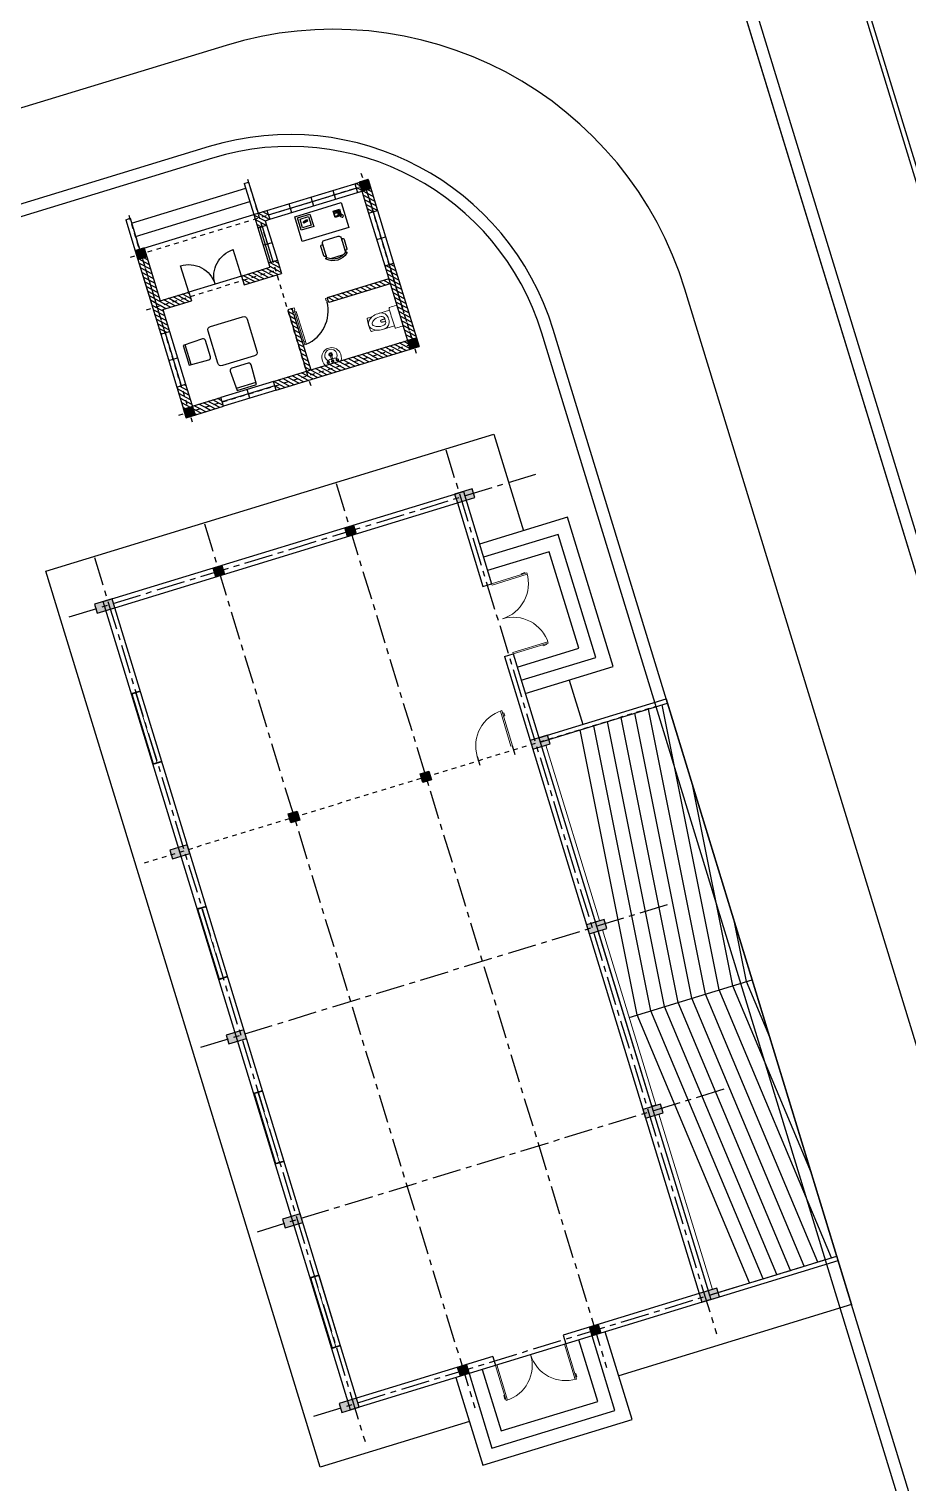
# Model space of a CAD drawing. Header units: inches. Extents: x 543393 to 2689207, y 1841861 to 9121372.
# Drawn here: x 547482.45 to 547501.58, y 1841968.66 to 1842000.31 of the extents above; entities that cross this region are included whole.
import ezdxf

# ---------------------------------------------------------------- set-up
doc = ezdxf.new("R2010")
doc.units = ezdxf.units.IN
doc.header["$MEASUREMENT"] = 0
doc.linetypes.add('CENTER', pattern=[2, 1.25, -0.25, 0.25, -0.25])
doc.linetypes.add('DASHDOT', pattern=[1, 0.5, -0.25, 0, -0.25])
for name, color, linetype in [('0_Central_Road', 9, 'Continuous'), ('Duong', 4, 'Continuous'), ('KICHTHUOC', 161, 'Continuous'), ('KTHUOC', 5, 'Continuous'), ('MATBANG', 7, 'Continuous'), ('NET THAY', 4, 'Continuous'), ('NETTRUC', 8, 'CENTER'), ('NT', 1, 'Continuous'), ('QUYEN', 7, 'Continuous'), ('TAM', 8, 'CENTER'), ('Vat dung', 3, 'Continuous'), ('VATLIEU', 100, 'Continuous'), ('WALL', 9, 'Continuous')]:
    doc.layers.add(name, color=color, linetype=linetype)
for name, color, linetype, lineweight in [('A-Door', 254, 'Continuous', 13), ('A-Wall', 3, 'Continuous', 30), ('CUA', 2, 'Continuous', 9), ('P-SANR-FIXT', 6, 'Continuous', 9)]:
    doc.layers.add(name, color=color, linetype=linetype, lineweight=lineweight)
doc.linetypes.add('FENCELINE2', pattern='A,0.25,-0.1,[132,ltypeshp.shx,S=0.1,R=0,X=-0.1,Y=0],-0.1,1', length=1.45)
pattern_1 = [(45, (151837.5112717746, 41201.36620814907), (-53.03300858899106, 53.03300858899107), [])]

# ---------------------------------------------------------------- blocks, each defined once
blk = doc.blocks.new('A$C69CD1B70')
at = {"layer": 'Vat dung', "ltscale": 40}
for p, q in [((100.9482333604246, -163.9578961320512), (102.213400548324, -233.5043611042493)), ((118.5853152330965, -163.6370479278557), (119.8504824209958, -233.1835129000538)), ((810.8822020683438, -157.1607156209939), (815.4477700199932, -140.1217840686732)), ((842.6772812623531, -174.8113173134916), (810.8822020683438, -157.1607156209939)), ((815.4477700199932, -140.1217840686732), (851.8084171656519, -140.7334541827731)), ((851.8084171656519, -140.7334541827731), (842.6772812623531, -174.8113173134916)), ((173.2302180100232, -785.0922899730795), (173.2302180100232, -996.7722899616056)), ((226.1502180267125, -732.1722899824672), (226.1502180267125, -1057.487778004288)), ((596.5902180392295, -679.2522899657779), (279.0702180173248, -679.2522899657779)), ((649.5102180298418, -1057.487778004288), (649.5102180298418, -732.1722899824672)), ((702.430218020454, -996.7722899616056), (702.430218020454, -785.0922899730795)), ((291.4971173796803, -1102.612289968907), (584.163318676874, -1102.612289968907))]:
    blk.add_line(p, q, dxfattribs=at)
for points in [[(0, 0), (0, -564.4800000041723), (1058.399999999441, -564.4800000041723), (1058.399999999441, 0)], [(81.38214856944978, -128.7459057159722), (81.38214856944978, -269.8659057170153), (222.5021485863253, -269.8659057170153), (222.5021485863253, -128.7459057159722)], [(213.682148611173, -252.2259057201445), (213.682148611173, -181.6659057326615), (143.1221486032009, -181.6659057326615), (143.1221486032009, -252.2259057201445)], [(204.6507904948667, -147.3592029288411), (204.6507904948667, -156.179202914238), (148.2027904624119, -156.179202914238), (148.2027904624119, -147.3592029288411)], [(724.3843223685399, -40.28544400632381), (724.3843223685399, -322.5254439823329), (1006.624322360381, -322.5254439823329), (1006.624322360381, -40.28544400632381)], [(768.4843223690987, -84.38544401153922), (768.4843223690987, -278.4254440031946), (962.524322360754, -278.4254440031946), (962.524322360754, -84.38544401153922)], [(851.8084171712399, -140.733454182744), (842.6772812781855, -174.8113173134625), (902.3135417820886, -190.790805183351), (911.4446776742116, -156.7129420004785)]]:
    blk.add_lwpolyline(points, close=True, dxfattribs=at)
blk.add_lwpolyline([(112.4976547891274, -250.9229382313788, -0.3268770267449895), (70.54804208222777, -310.4772798717022, -0.6351214290292033), (41.45023286901414, -280.129768203944, -0.1724625557521906), (71.81314017158002, -244.7242538742721, 0.3812846157087081), (75.60850361548364, -233.3439370021224, 0.2665040316889927)], format="xyb", dxfattribs=at)
blk.add_circle((828.9869128745049, -152.8807223588519), 9.033131879865426, dxfattribs=at)
for centre, radius, start, end in [((109.766774283722, -163.7974720299535), 17.64, 301.0421916690635, 241.0421916374042), ((111.0319414716214, -233.3439370021515), 17.64, 121.0421916690635, 61.0421916374042), ((199.6902180444449, -785.0922899730795), 26.46, 0, 180), ((279.0702180173248, -732.1722899824672), 52.91999999999999, 90, 180), ((596.5902180392295, -732.1722899824672), 52.91999999999999, 0, 90), ((675.9702180381864, -785.0922899730795), 26.46, 0, 180), ((199.6902180444449, -996.7722899616056), 26.46, 180, 0), ((214.3902180287987, -1070.635857716232), 17.63999999999836, 48.18968508282786, 228.1896850828279), ((437.8302180152386, -820.8223432675295), 352.8, 228.1896850828279, 311.8103149171721), ((437.8302180152386, -820.8223432675295), 317.52, 228.1896850828279, 311.8103149171721), ((675.9702180381864, -996.7722899616056), 26.46, 180, 0), ((661.2702180277556, -1070.635857716232), 17.63999999999836, 311.8103149171721, 131.8103149171721)]:
    blk.add_arc(centre, radius, start, end, dxfattribs=at)
blk = doc.blocks.new('ban vuong 4c 890x890')
for p, q in [((222.5000000000364, 2062.499999999905), (-222.4999999999345, 2062.499999999905)), ((-1006.249999999905, 1278.749999999942), (-1006.249999999905, 833.7499999999709))]:
    blk.add_line(p, q)
for points in [[(-235.7778086162361, 1664.165741511548), (-220.8333333331902, 2112.499999999905), (220.833333333394, 2112.499999999905), (235.7778086163235, 1664.165741511533, -0.4240070751814022), (185.8055632673713, 1612.499999999905), (-185.8055632672695, 1612.499999999905, -0.4240070751814801)], [(-607.9157415115478, 820.4721913836765), (-1056.249999999905, 835.4166666667152), (-1056.249999999905, 1277.083333333299), (-607.9157415115333, 1292.027808616236, -0.4240070751814022), (-556.2499999999054, 1242.055563267277), (-556.2499999999054, 870.444436732636, -0.4240070751814801)], [(-444.9999999999345, 689.1249999999854, 0.4142135623730884), (-367.1249999999345, 611.2499999999854), (367.1250000000364, 611.2499999999782, 0.4142135623731088), (445.0000000000291, 689.1249999999709), (445.0000000000291, 1423.374999999942, 0.4142135623730951), (367.1250000000364, 1501.249999999935), (-367.1249999999345, 1501.249999999935, 0.4142135623730951), (-444.9999999999272, 1423.374999999942)]]:
    blk.add_lwpolyline(points, format="xyb", close=True)
blk = doc.blocks.new('A$C7DB75F4D')
at = {"layer": 'A-Door'}
for points in [[(624.9999986886978, 939.9999987788397), (624.9999986886978, 859.9999987788397), (664.9999986886978, 859.9999987788397), (664.9999986886978, 939.9999987788397)], [(624.9999986886978, 179.9999987788397), (624.9999986886978, 859.9999987788397), (664.9999986886978, 859.9999987788397), (664.9999986886978, 179.9999987788397)], [(-165.0000013113022, 99.99999877883965), (-165.0000013113022, 59.99999877883965), (-150.0000013113022, 59.99999877883965), (-150.0000013113022, 49.99999877883965), (-150.0000013113022, -1.221160346176475e-06), (-200.0000013113022, -1.221160346176475e-06), (-200.0000013113022, 99.99999877883965)], [(624.9999986886978, 99.99999877883965), (624.9999986886978, 179.9999987788397), (664.9999986886978, 179.9999987788397), (664.9999986886978, 99.99999877883965)], [(664.9999986886978, 99.99999877883965), (699.9999986886978, 99.99999877883965), (699.9999986886978, -1.221160346176475e-06), (649.9999986886978, -1.221160346176475e-06), (649.9999986886978, 49.99999877883965), (649.9999986886978, 59.99999877883965), (664.9999986886978, 59.99999877883965)]]:
    blk.add_lwpolyline(points, close=True, dxfattribs=at)
at = {"layer": 'NT', "color": 1}
blk.add_arc((732.7361624520785, 47.18860666957081), 899.288197890312, 96.88065241804014, 176.633324203001, dxfattribs=at)
blk = doc.blocks.new('Eco_LLoyd_One_Piece_Toilet_-_TOTO_-_MS934304EF - Eco_LLoyd_One_Piece_Toilet_-_TOTO_-_MS934304EF-2710711-MẶT BẰNG TẦNG 1')
at = {"layer": 'P-SANR-FIXT'}
for p, q in [((-179.3874999999808, 175.1064552316258), (-179.3874999999813, -95.86113765869027)), ((179.3874999999955, -95.86113765846362), (179.387499999995, 175.1064552316258)), ((-149.2249999999813, -234.8748970133815), (-149.2249999999814, -333.7129647115809)), ((149.2250000000189, -333.7129647115815), (149.2250000000189, -234.8748970134382))]:
    blk.add_line(p, q, dxfattribs=at)
for centre, radius, start, end in [((1458.615490073958, 269.7015311756918), 1695.152990073942, 177.6052296635824, 182.7370180671176), ((-222.3681265364276, 340.0019187721616), 12.70000000000003, 92.31121273289696, 177.6052296635833), ((6.463363177999782e-12, -5169.592128255412), 5526.779628255382, 87.6887872671032, 92.31121273289679), ((222.3681265364402, 340.0019187721616), 12.69999999999996, 2.394770336417176, 87.68878726710138), ((-1458.615490074233, 269.701531175692), 1695.152990074228, 357.2629819328816, 2.394770336417149), ((-221.9182108092563, 189.3613543989739), 12.69999999999998, 182.737018067068, 267.6942132739009), ((1.041582819993891e-10, 5700.760926854907), 5528.565565761757, 267.6942132739004, 268.1405753610891), ((0, 5699.866737630354), 5527.672597005379, 268.1402748745149, 271.8597251254849), ((-27.74551190490042, -53.49582293277081), 149.9997, 93.53491747902791, 170.7757083090938), ((-27.74551190490042, -53.49582293277081), 73.79970000000002, 93.53491747902792, 170.7757083090938), ((0, -502.6387584999949), 599.9988000000002, 86.46508252096679, 93.53491747902791), ((0, -502.6387584999949), 523.7988000000001, 86.46508252096679, 93.53491747902791), ((35.52104491830182, -7.818077953659574), 64.42982664280113, 153.7417511433894, 184.240652841258), ((-35.52104491828929, -7.818077953659574), 64.42982664280115, 355.7593471582589, 26.25824885661025), ((27.74551190494212, -53.49582293277111), 73.79970000000006, 9.22429169090569, 86.46508252096679), ((27.74551190494212, -53.49582293277111), 149.9997, 9.224291690905678, 86.46508252096679), ((-2.8377886707176e-09, 5700.7609269263), 5528.565565833203, 271.8594246389147, 272.3057867260975), ((221.9182108092678, 189.3613543989722), 12.69999999999991, 272.3057867260997, 357.2629819328817), ((156.3114940676226, -95.86113765869075), 335.698994067518, 179.9999999999999, 202.8711250898501), ((182.4996350000207, -87.63958849999565), 362.9992740000002, 170.7757083090938, 175.2102583448799), ((107.2308409707042, -116.5644750701174), 282.4304415398146, 202.8711250898493, 204.7652286093776), ((107.2308409708956, -116.5644750700125), 282.4304415400381, 204.7652286093832, 227.4001310506742), ((182.4996350000207, -87.63958849999565), 286.7992740000003, 170.7757083090938, 201.2542744199613), ((79.98194897424885, -127.5153411821673), 176.7994940000003, 201.2542744199613, 229.035517777036), ((0, -219.639324499995), 54.79973799999997, 229.0355177770362, 310.9644822229487), ((-79.98194897420787, -127.5153411821666), 176.799494, 310.9644822229488, 338.7457255800375), ((-107.2308409708675, -116.5644750698996), 282.4304415401136, 312.5998689492898, 335.2347713905876), ((-182.4996349999792, -87.63958849999392), 286.7992740000001, 338.7457255800375, 9.224291690905686), ((-107.2308409708735, -116.5644750698926), 282.4304415401206, 335.2347713905874, 337.1288749100436), ((-156.3114940675463, -95.86113765846368), 335.6989940675293, 337.1288749100434, 2.425452601418497e-14), ((-182.4996349999792, -87.63958849999392), 362.999274, 4.486164873093861, 9.224291690905678), ((-136.5249999999813, -333.7129647115809), 12.70000000000011, 179.9999999999999, 260.9751546290267), ((1.989768350085796e-11, 525.8593749999891), 883.0468749999753, 260.9751546290273, 279.0248453709718), ((0, -233.1776739033685), 124.0098260966297, 227.4001310506741, 312.5998689492897), ((136.5250000000186, -333.7129647115815), 12.70000000000011, 279.0248453709722, 0)]:
    blk.add_arc(centre, radius, start, end, dxfattribs=at)
for centre, major_axis, ratio, start_param, end_param in [((-132.4465486928832, -96.85599384350007), (-1.743037026341183, 227.2649438208433), 0.4894289072877734, 4.831195164193575, 4.857107213709536), ((131.4433730054789, -96.84792879036596), (1.915646411544511, 227.2636340195338), 0.4850523905026013, 1.426448162852805, 1.452360203292933)]:
    blk.add_ellipse(centre, major_axis=major_axis, ratio=ratio, start_param=start_param, end_param=end_param, dxfattribs=at)
for points in [[(-28.7323897262569, -12.58239297217037), (-28.53983325759674, -15.17928558451386), (-28.06592385411714, -20.46434938793301), (-27.16706946716786, -28.64193289042032), (-25.91805177359134, -37.00056531611363), (-24.60874140614979, -45.55284540263815), (-23.55482110536462, -54.31543752649451), (-22.91835838049721, -60.2506173397076), (-22.63061952437963, -63.23711994599989)], [(22.6306195244172, -63.23711994599989), (22.91835838053478, -60.25061733970757), (23.55482110540216, -54.31543752649455), (24.60874140618733, -45.55284540263808), (25.91805177362887, -37.00056531611385), (27.16706946720541, -28.64193289042042), (28.06592385415464, -20.46434938793311), (28.53983325763432, -15.17928558451402), (28.73238972629448, -12.58239297217057)]]:
    blk.add_open_spline(points, degree=3, dxfattribs=at)
blk.add_open_spline([(-22.20719033188934, -69.0719074421894), (-22.08731900731441, -70.0563176160886), (-21.76845469503072, -71.44112305764105), (-21.15352368974161, -72.89533519637027), (-20.73129738063093, -73.68039668454851), (-20.26665504265392, -74.43390432784379), (-19.56907748550646, -75.32368896021066), (-18.56755273585592, -76.30354936733183), (-17.64772864102227, -77.03718557667375), (-16.88452249285708, -77.56923102420306), (-16.30990662930242, -77.94013265332504), (-15.72124839936534, -78.27915328091183), (-14.8987573911481, -78.68902394355064), (-13.82215887199257, -79.1305565146696), (-12.70734233198014, -79.49603216455192), (-11.80940042174188, -79.7527574778073), (-11.13989478402764, -79.93285323350398), (-10.46764145915579, -80.09245520930799), (-9.555914546040576, -80.26845317353046), (-8.399921642226849, -80.4351277062227), (-7.235700459887164, -80.55383987061927), (-6.308702348608567, -80.63411805269926), (-5.618256242985395, -80.69285339138592), (-4.933366897858696, -80.74462396984454), (-4.023849031936569, -80.79452707977642), (-2.437886816037258, -80.84559069839581), (-0.1666197972808715, -80.84769895832716), (2.203290458194826, -80.84699165175215), (3.862523429209937, -80.79741861824176), (4.801023456049158, -80.74984367969725), (5.497450933460813, -80.70053304322352), (6.186595634667295, -80.64575689246502), (7.099956378032398, -80.57279416073087), (8.231789528928447, -80.46537109886737), (9.355234768882905, -80.30936001862736), (10.25266002090115, -80.13941027034373), (10.92343159889845, -79.98246596306909), (11.60213495334138, -79.80304915871348), (12.52171795212082, -79.54553830778934), (13.6769266614276, -79.1763238645814), (14.79742005195656, -78.72931985643328), (15.6491639963362, -78.31504744709459), (16.25404272800945, -77.97317969834644), (16.8400285426161, -77.59939024459845), (17.61626600900844, -77.0626549967234), (18.54745283539616, -76.32252474552016), (19.55784735311569, -75.33510668694204), (20.26127399225157, -74.44065297322079), (20.73027347379813, -73.68469776350788), (21.15565356088918, -72.89750429677848), (21.77358855651054, -71.44073751593805), (22.09054308430876, -70.05564896036704), (22.20719033192691, -69.0719074421894)], degree=3, knots=[-1, -1, -1, -1, -0.95, -0.925, -0.9125000000000001, -0.9, -0.875, -0.8500000000000001, -0.8250000000000001, -0.8125, -0.8, -0.7875000000000001, -0.775, -0.75, -0.725, -0.7124999999999999, -0.7, -0.6875, -0.6749999999999999, -0.6499999999999999, -0.625, -0.6125, -0.6, -0.5874999999999999, -0.575, -0.55, -0.5, -0.45, -0.425, -0.4125, -0.4, -0.3875, -0.375, -0.35, -0.325, -0.3125, -0.3, -0.2875, -0.275, -0.25, -0.225, -0.2125, -0.2, -0.1875, -0.175, -0.15, -0.125, -0.1, -0.08750000000000001, -0.07500000000000001, -0.05, 0, 0, 0, 0], dxfattribs=at)
blk = doc.blocks.new('Sink - Cloakroom - 440 x 350mm-2891493-MẶT BẰNG TẦNG 1')
at = {"layer": 'P-SANR-FIXT'}
for p, q in [((-14.99999999999993, -214.891253512502), (-14.9999999999997, -70.68844190392424)), ((15.00000000000006, -214.8912535125021), (15.00000000000029, -70.68844190392369))]:
    blk.add_line(p, q, dxfattribs=at)
for centre, radius, start, end in [((53.32374746206213, -130.7623036851297), 264.447412716175, 151.7279681429634, 193.6350547637501), ((53.32374746206219, -130.7623036851298), 264.4474127161751, 151.7449929866126, 193.6350547637497), ((-5.880838229562901, -145.1237486965565), 203.5258724390839, 193.6350547637497, 271.6557802251712), ((-5.880838229562923, -145.1237486965565), 203.525872439084, 193.63505476375, 271.6557802251716), ((0.0001779670874055137, -183.5682110803866), 135.0000000000001, 135.4629123377349, 45.05560577048102), ((-101.2655391509923, -50.68844190392313), 24.99999999999993, 2.417221557912273e-13, 180), ((-101.2655391509923, -50.68844190392313), 24.99999999999993, 180.0000000000008, 2.035554996136651e-13), ((-101.2653611839029, -50.68844190392381), 17.00297737807114, 359.9999999999996, 179.9999999999998), ((-101.2653611839029, -50.68844190392381), 17.00297737807113, 179.9999999999998, 359.9999999999992), ((-1.55591595549427, 160.3233690883214), 266.5831449939395, 249.1986397915394, 291.3198783166753), ((0.00017796708736533, -203.5682110803866), 38.57607661376862, 359.9999999999996, 179.9999999999998), ((0.00017796708736533, -203.5682110803866), 38.57607661376864, 179.9999999999998, 359.9999999999992), ((6.233274994081008e-14, -50.68844190392404), 24.99999999999991, 2.480832651541543e-13, 180), ((6.233274994081008e-14, -50.68844190392404), 24.99999999999991, 180.0000000000008, 2.035554996136651e-13), ((0.00017796708736533, -203.5682110803866), 23.491568270703, 359.9999999999996, 180), ((0.00017796708736533, -203.5682110803866), 23.49156827070301, 180, 359.9999999999996), ((-0.7639132932782607, -49.24392613416374), 16.80563894265999, 90, 269.9999999999997), ((-0.7639132932782607, -49.24392613416374), 16.80563894266026, 269.9999999999997, 90.00000000000006), ((5.880838229562901, -145.1237486965564), 203.5258724390841, 268.3442197748289, 346.3649452362492), ((5.880838229563047, -145.1237486965565), 203.5258724390839, 268.3442197748292, 346.3649452362496), ((104.3149205927056, -50.68844190392387), 24.99999999999996, 359.9999999999996, 179.9999999999998), ((104.3149205927056, -50.68844190392387), 24.99999999999997, 179.9999999999998, 359.9999999999989), ((104.3149205927056, -49.67060833014914), 17.0017495933007, 359.9999999999996, 179.9999999999998), ((104.3149205927056, -49.67060833014914), 17.00174959330069, 179.9999999999998, 359.9999999999992), ((-53.32374746206202, -130.7623036851297), 264.447412716175, 346.3649452362495, 28.27203185703656), ((-53.32374746206236, -130.7623036851298), 264.4474127161753, 346.3649452362491, 28.25500701338679)]:
    blk.add_arc(centre, radius, start, end, dxfattribs=at)
blk.add_ellipse((6.259712179854895e-14, -214.891253512502), major_axis=(-14.99999999999999, 7.086253565074535e-14), ratio=0.4285250731243595, start_param=1.265654248072678e-14, end_param=3.141592653589799, dxfattribs=at)
blk = doc.blocks.new('NBV')
at = {"layer": 'VATLIEU'}
h = blk.add_hatch(dxfattribs=at)
h.set_pattern_fill('ANSI31', color=256, style=0)
h.set_pattern_definition([(315, (153665.8459943463, 94498.06251197946), (-0.08838834764831843, -0.08838834764831845), [])])
h.paths.add_polyline_path([(186729.4910324207, 87894.67935756795), (186629.4910324207, 87894.67935756795), (186629.4910324207, 87994.67935756795), (186729.4910324207, 87994.67935756795)])
h.paths.add_polyline_path([(186829.4910324207, 87894.67935756795), (186729.4910324207, 87894.67935756795), (186729.4910324207, 87994.67935756795), (186829.4910324207, 87994.67935756795)])
h.paths.add_polyline_path([(186829.4910324207, 87994.67935756795), (186729.4910324207, 87994.67935756795), (186729.4910324207, 88094.67935756795), (186829.4910324207, 88094.67935756795)])
h.paths.add_polyline_path([(186729.4910324207, 87994.67935756795), (186629.4910324207, 87994.67935756795), (186629.4910324207, 88094.67935756795), (186729.4910324207, 88094.67935756795)])
h = blk.add_hatch(dxfattribs=at)
h.set_pattern_fill('ANSI31', color=256, scale=600, style=0)
h.set_pattern_definition(pattern_1)
h.paths.add_polyline_path([(187479.4910324207, 87994.67935756795), (187479.4910324207, 88094.67935756795), (186829.4910324207, 88094.67935756795), (186829.4910324207, 87994.67935756795)])
h = blk.add_hatch(dxfattribs=at)
h.set_pattern_fill('ANSI31', color=256, scale=600, style=0)
h.set_pattern_definition(pattern_1)
h.paths.add_polyline_path([(188679.4910324207, 87994.67935756795), (188679.4910324207, 87894.67935756795), (189429.4910324207, 87894.67935756795), (189429.4910324207, 87994.67935756795)])
h.paths.add_polyline_path([(189429.4910324207, 87994.67935756795), (189429.4910324207, 88094.67935756795), (188679.4910324207, 88094.67935756795), (188679.4910324207, 87994.67935756795)])
h.paths.add_polyline_path([(191829.4910324207, 87994.67935756795), (191829.4910324207, 88094.67935756795), (189429.4910324207, 88094.67935756795), (189429.4910324207, 87994.67935756795)])
h.paths.add_polyline_path([(191729.4910324207, 87894.67935756795), (191729.4910324207, 86194.67935756795), (191829.4910324207, 86194.67935756795), (191829.4910324207, 87994.67935756795), (189429.4910324207, 87994.67935756795), (189429.4910324207, 87894.67935756795), (189479.4910324207, 87894.67935756795)])
h.paths.add_polyline_path([(191829.4910324207, 86194.67935756795), (191929.4910324207, 86194.67935756795), (191929.4910324207, 87994.67935756795), (191829.4910324207, 87994.67935756795)])
h = blk.add_hatch(dxfattribs=at)
h.set_pattern_fill('ANSI31', color=256, style=0)
h.set_pattern_definition([(315, (158765.8459943463, 94498.06251197946), (-0.08838834764831843, -0.08838834764831845), [])])
h.paths.add_polyline_path([(191829.4910324207, 87894.67935756795), (191729.4910324207, 87894.67935756795), (191729.4910324207, 87994.67935756795), (191829.4910324207, 87994.67935756795)])
h.paths.add_polyline_path([(191929.4910324207, 87894.67935756795), (191829.4910324207, 87894.67935756795), (191829.4910324207, 87994.67935756795), (191929.4910324207, 87994.67935756795)])
h.paths.add_polyline_path([(191929.4910324207, 87994.67935756795), (191829.4910324207, 87994.67935756795), (191829.4910324207, 88094.67935756795), (191929.4910324207, 88094.67935756795)])
h.paths.add_polyline_path([(191829.4910324207, 87994.67935756795), (191729.4910324207, 87994.67935756795), (191729.4910324207, 88094.67935756795), (191829.4910324207, 88094.67935756795)])
h = blk.add_hatch(dxfattribs=at)
h.set_pattern_fill('ANSI31', color=256, scale=600, style=0)
h.set_pattern_definition(pattern_1)
h.paths.add_polyline_path([(186729.4910324207, 87994.67935756795), (186629.4910324207, 87994.67935756795), (186629.4910324207, 87394.67935756795), (186729.4910324207, 87394.67935756795)])
h.paths.add_polyline_path([(186829.4910324207, 87894.67935756795), (187479.4910324207, 87894.67935756795), (187479.4910324207, 87994.67935756795), (186729.4910324207, 87994.67935756795), (186729.4910324207, 87394.67935756795), (186829.4910324207, 87394.67935756795)])
h.paths.add_polyline_path([(186829.4910324207, 86194.67935756795), (186729.4910324207, 86194.67935756795), (186729.4910324207, 85594.67935756795), (187479.4910324207, 85594.67935756795), (187479.4910324207, 85694.67935756795), (186829.4910324207, 85694.67935756795)])
h.paths.add_polyline_path([(186729.4910324207, 86194.67935756795), (186629.4910324207, 86194.67935756795), (186629.4910324207, 85594.67935756795), (186729.4910324207, 85594.67935756795)])
h.paths.add_polyline_path([(189429.4910324207, 85694.67935756795), (188679.4910324207, 85694.67935756795), (188679.4910324207, 85594.67935756795), (189429.4910324207, 85594.67935756795)])
h.paths.add_polyline_path([(189529.4910324207, 85694.67935756795), (189429.4910324207, 85694.67935756795), (189429.4910324207, 85394.67935756795), (189529.4910324207, 85394.67935756795)])
h.paths.add_polyline_path([(189429.4910324207, 85594.67935756795), (188679.4910324207, 85594.67935756795), (188679.4910324207, 85494.67935756795), (189329.4910324207, 85494.67935756795), (189329.4910324207, 85394.67935756795), (189429.4910324207, 85394.67935756795)])
h = blk.add_hatch(dxfattribs=at)
h.set_pattern_fill('ANSI31', color=256, scale=600, style=0)
h.set_pattern_definition([(45, (0, 0), (-53.03300858899107, 53.03300858899107), [])])
h.paths.add_polyline_path([(191729.4910324207, 86604.67935756795), (190329.4910324207, 86604.67935756795), (190329.4910324207, 86494.67935756795), (191729.4910324207, 86494.67935756795)])
h.paths.add_polyline_path([(189529.4910324207, 87894.67935756795), (189479.4910324207, 87894.67935756795), (189429.4910324207, 87894.67935756795), (189429.4910324207, 86494.67935756795), (189529.4910324207, 86494.67935756795), (189529.4910324207, 86604.67935756795)])
h = blk.add_hatch(dxfattribs=at)
h.set_pattern_fill('ANSI31', color=256, scale=600, style=0)
h.set_pattern_definition(pattern_1)
h.paths.add_polyline_path([(187479.4910324207, 85594.67935756795), (186729.4910324207, 85594.67935756795), (186729.4910324207, 85494.67935756795), (187479.4910324207, 85494.67935756795)])
h.paths.add_polyline_path([(186729.4910324207, 85594.67935756795), (186629.4910324207, 85594.67935756795), (186629.4910324207, 85494.67935756795), (186729.4910324207, 85494.67935756795)])
h = blk.add_hatch(dxfattribs=at)
h.set_pattern_fill('ANSI31', color=256, scale=600, style=0)
h.set_pattern_definition([(45, (151837.5112717746, 60078.56864694783), (-53.03300858899107, 53.03300858899107), [])])
h.paths.add_polyline_path([(186829.4910324207, 85494.67935756795), (186629.4910324207, 85494.67935756795), (186629.4910324207, 84494.67935756795), (186829.4910324207, 84494.67935756795)])
h = blk.add_hatch(dxfattribs=at)
h.set_pattern_fill('ANSI31', color=256, scale=600, style=0)
h.set_pattern_definition(pattern_1)
h.paths.add_polyline_path([(191829.4910324207, 84494.67935756795), (191829.4910324207, 84994.67935756795), (191729.4910324207, 84994.67935756795), (191729.4910324207, 84494.67935756795)])
h.paths.add_polyline_path([(191829.4910324207, 84994.67935756795), (191829.4910324207, 84494.67935756795), (191929.4910324207, 84494.67935756795), (191929.4910324207, 84994.67935756795)])
h.paths.add_polyline_path([(191729.4910324207, 84394.67935756795), (191629.4910324207, 84394.67935756795), (191629.4910324207, 84294.67935756795), (191729.4910324207, 84294.67935756795)])
h.paths.add_polyline_path([(191729.4910324207, 84494.67935756795), (191629.4910324207, 84494.67935756795), (191629.4910324207, 84394.67935756795), (191729.4910324207, 84394.67935756795)])
h = blk.add_hatch(dxfattribs=at)
h.set_pattern_fill('ANSI31', color=256, scale=600, style=0)
h.set_pattern_definition(pattern_1)
h.paths.add_polyline_path([(189429.4910324207, 84394.67935756795), (189429.4910324207, 84294.67935756795), (189629.4910324207, 84294.67935756795), (189629.4910324207, 84394.67935756795)])
h.paths.add_polyline_path([(189629.4910324207, 84394.67935756795), (189629.4910324207, 84494.67935756795), (189529.4910324207, 84494.67935756795), (189529.4910324207, 84594.67935756795), (189429.4910324207, 84594.67935756795), (189429.4910324207, 84394.67935756795)])
h.paths.add_polyline_path([(189429.4910324207, 84394.67935756795), (189429.4910324207, 84594.67935756795), (189329.4910324207, 84594.67935756795), (189329.4910324207, 84394.67935756795)])
h.paths.add_polyline_path([(189429.4910324207, 84294.67935756795), (189429.4910324207, 84394.67935756795), (189329.4910324207, 84394.67935756795), (189329.4910324207, 84294.67935756795)])
h = blk.add_hatch(dxfattribs=at)
h.set_pattern_fill('ANSI31', color=256, scale=600, angle=-90.00000000000001, style=0)
h.set_pattern_definition([(44.99999999999999, (183070.9623296781, 90616.77732147576), (53.03300858899106, -53.03300858899107), [])])
h.paths.add_polyline_path([(186829.4910324207, 84394.67935756795), (186829.4910324207, 84494.67935756795), (186729.4910324207, 84494.67935756795), (186729.4910324207, 84394.67935756795)])
h.paths.add_polyline_path([(186729.4910324207, 84394.67935756795), (186729.4910324207, 84294.67935756795), (186829.4910324207, 84294.67935756795), (186829.4910324207, 84394.67935756795)])
h.paths.add_polyline_path([(186729.4910324207, 84494.67935756795), (186629.4910324207, 84494.67935756795), (186629.4910324207, 84294.67935756795), (186729.4910324207, 84294.67935756795)])
h = blk.add_hatch(dxfattribs=at)
h.set_pattern_fill('ANSI31', color=256, style=0)
h.set_pattern_definition([(45, (153665.8459943463, 77890.90528144906), (-0.08838834764831843, 0.08838834764831845), [])])
h.paths.add_polyline_path([(186729.4910324207, 84494.28843586057), (186629.4910324207, 84494.28843586057), (186629.4910324207, 84394.28843586057), (186729.4910324207, 84394.28843586057)])
h.paths.add_polyline_path([(186829.4910324207, 84494.28843586057), (186729.4910324207, 84494.28843586057), (186729.4910324207, 84394.28843586057), (186829.4910324207, 84394.28843586057)])
h.paths.add_polyline_path([(186829.4910324207, 84394.28843586057), (186729.4910324207, 84394.28843586057), (186729.4910324207, 84294.28843586057), (186829.4910324207, 84294.28843586057)])
h.paths.add_polyline_path([(186729.4910324207, 84394.28843586057), (186629.4910324207, 84394.28843586057), (186629.4910324207, 84294.28843586057), (186729.4910324207, 84294.28843586057)])
h = blk.add_hatch(dxfattribs=at)
h.set_pattern_fill('ANSI31', color=256, style=0)
h.set_pattern_definition([(45, (158765.8459943463, 77891.29620315644), (-0.08838834764831843, 0.08838834764831845), [])])
h.paths.add_polyline_path([(191729.4910324207, 84494.67935756795), (191729.4910324207, 84394.67935756795), (191829.4910324207, 84394.67935756795), (191829.4910324207, 84494.67935756795)])
h.paths.add_polyline_path([(191829.4910324207, 84494.67935756795), (191829.4910324207, 84394.67935756795), (191929.4910324207, 84394.67935756795), (191929.4910324207, 84494.67935756795)])
h.paths.add_polyline_path([(191829.4910324207, 84394.67935756795), (191829.4910324207, 84294.67935756795), (191929.4910324207, 84294.67935756795), (191929.4910324207, 84394.67935756795)])
h.paths.add_polyline_path([(191829.4910324207, 84394.67935756795), (191729.4910324207, 84394.67935756795), (191729.4910324207, 84294.67935756795), (191829.4910324207, 84294.67935756795)])
for points in [[(189529.4910324207, 86494.67935756795), (189429.4910324207, 86494.67935756795), (189429.4910324207, 87894.67935756795)], [(189529.4910324207, 86604.67935756795), (189529.4910324207, 87894.67935756795)], [(189529.4910324207, 86604.67935756795), (189529.4910324207, 86494.67935756795)], [(191729.4910324207, 86604.67935756795), (190329.4910324207, 86604.67935756795)], [(190329.4910324207, 86604.67935756795), (190329.4910324207, 86494.67935756795)], [(191729.4910324207, 86494.67935756795), (190329.4910324207, 86494.67935756795)]]:
    blk.add_lwpolyline(points)
at = {"layer": '0_Central_Road', "linetype": 'FENCELINE2'}
blk.add_lwpolyline([(186629.4910324207, 83584.67935756795), (186729.4910324207, 83584.67935756795)], dxfattribs=at)
at = {"layer": 'KICHTHUOC'}
for p, q in [((188679.4910324207, 88094.67935756795), (187479.4910324207, 88094.67935756795)), ((188079.4910324207, 88094.67935756795), (188079.4910324207, 87894.67935756795)), ((188679.4910324207, 87994.67935756795), (187479.4910324207, 87994.67935756795)), ((188679.4910324207, 87894.67935756795), (187479.4910324207, 87894.67935756795)), ((186629.4910324207, 86194.67935756795), (186629.4910324207, 87394.67935756795)), ((186729.4910324207, 86194.67935756795), (186729.4910324207, 87394.67935756795)), ((186829.4910324207, 86194.67935756795), (186829.4910324207, 87394.67935756795)), ((186629.4910324207, 86794.67935756795), (186829.4910324207, 86794.67935756795)), ((187479.4910324207, 85494.67935756796), (187479.4910324207, 84894.67935756795)), ((188679.4910324207, 85494.67935756795), (187479.4910324207, 85494.67935756796)), ((188679.4910324207, 85494.67935756795), (188679.4910324207, 84894.67935756795)), ((189329.4910324207, 84594.67935756795), (189329.4910324207, 85394.67935756795)), ((189374.4625527788, 84594.67935756795), (189374.4625527788, 85394.67935756795)), ((189429.4910324207, 84594.67935756795), (189429.4910324207, 85394.67935756795)), ((189529.4910324207, 84594.67935756793), (189529.4910324207, 85394.67935756793)), ((189329.4910324207, 84994.67935756795), (189529.4910324207, 84994.67935756795))]:
    blk.add_line(p, q, dxfattribs=at)
for centre, start, end in [((187479.4910324207, 85494.67935756795), 270, 0), ((188679.4910324207, 85494.67935756795), 180, 270)]:
    blk.add_arc(centre, 600, start, end, dxfattribs=at)
at = {"layer": 'KTHUOC'}
for p, q in [((191729.4910324207, 84994.67935756795), (191729.4910324207, 86194.67935756795)), ((191829.4910324207, 84994.67935756795), (191829.4910324207, 86194.67935756795)), ((191929.4910324207, 84994.67935756795), (191929.4910324207, 86194.67935756795)), ((191729.4910324207, 85594.67935756795), (191929.4910324207, 85594.67935756795)), ((189629.4910324207, 84494.67935756795), (191629.4910324207, 84494.67935756795)), ((189629.4910324207, 84394.67935756795), (191629.4910324207, 84394.67935756795)), ((189629.4910324207, 84294.67935756795), (191629.4910324207, 84294.67935756795)), ((190129.4910324207, 84294.67935756795), (190129.4910324207, 84494.67935756795)), ((190629.4910324207, 84294.67935756795), (190629.4910324207, 84494.67935756795)), ((191129.4910324207, 84294.67935756795), (191129.4910324207, 84494.67935756795))]:
    blk.add_line(p, q, dxfattribs=at)
at = {"layer": 'MATBANG'}
for p, q in [((186629.4910324207, 88094.67935756795), (187479.4910324207, 88094.67935756795)), ((186629.4910324207, 87394.67935756795), (186629.4910324207, 88094.67935756795)), ((186829.4910324207, 87394.67935756795), (186829.4910324207, 88094.67935756795)), ((187479.4910324207, 88094.67935756795), (187479.4910324207, 87894.67935756795)), ((188679.4910324207, 88094.67935756795), (191929.4910324207, 88094.67935756795)), ((188679.4910324207, 88094.67935756795), (188679.4910324207, 87894.67935756795)), ((191929.4910324207, 86194.67935756795), (191929.4910324207, 88094.67935756795)), ((186829.4910324207, 87894.67935756795), (187479.4910324207, 87894.67935756795)), ((188679.4910324207, 87894.67935756795), (189479.4910324207, 87894.67935756795)), ((189479.4910324207, 87894.67935756795), (191729.4910324207, 87894.67935756795)), ((191729.4910324207, 86194.67935756795), (191729.4910324207, 87894.67935756795)), ((186629.4910324207, 87394.67935756795), (186829.4910324207, 87394.67935756795)), ((186629.4910324207, 84294.67935756795), (186629.4910324207, 86194.67935756795)), ((186629.4910324207, 86194.67935756795), (186829.4910324207, 86194.67935756795)), ((186829.4910324207, 85694.67935756795), (186829.4910324207, 86194.67935756795)), ((191729.4910324207, 86194.67935756795), (191929.4910324207, 86194.67935756795)), ((186829.4910324207, 85694.67935756795), (187479.4910324207, 85694.67935756795)), ((187479.4910324207, 85494.67935756795), (187479.4910324207, 85694.67935756795)), ((188679.4910324207, 85694.67935756795), (189529.4910324207, 85694.67935756795)), ((188679.4910324207, 85494.67935756795), (188679.4910324207, 85694.67935756795)), ((188679.4910324207, 85494.67935756795), (189329.4910324207, 85494.67935756795)), ((189329.4910324207, 85394.67935756795), (189329.4910324207, 85494.67935756795)), ((189529.4910324207, 85394.67935756795), (189529.4910324207, 85694.67935756795)), ((189329.4910324207, 85394.67935756795), (189529.4910324207, 85394.67935756795)), ((191729.4910324207, 84294.67935756795), (191729.4910324207, 84994.67935756795)), ((191729.4910324207, 84994.67935756795), (191929.4910324207, 84994.67935756795)), ((191929.4910324207, 84294.67935756795), (191929.4910324207, 84994.67935756795)), ((189329.4910324207, 84294.67935756795), (189329.4910324207, 84594.67935756795)), ((189329.4910324207, 84594.67935756795), (189529.4910324207, 84594.67935756795)), ((189529.4910324207, 84494.67935756795), (189529.4910324207, 84594.67935756795)), ((186629.4910324207, 84494.67935756795), (186829.4910324207, 84494.67935756795)), ((186629.4910324207, 84294.67935756795), (189629.4910324207, 84294.67935756795)), ((186629.4910324207, 83584.67935756795), (186629.4910324207, 84294.67935756795)), ((186729.4910324207, 83584.67935756795), (186729.4910324207, 84294.67935756795)), ((186829.4910324207, 84294.67935756795), (186829.4910324207, 84494.67935756795)), ((189329.4910324207, 83584.67935756795), (189329.4910324207, 84294.67935756795)), ((189429.4910324207, 83584.67935756795), (189429.4910324207, 84294.67935756795)), ((189529.4910324207, 84494.67935756795), (189629.4910324207, 84494.67935756795)), ((189629.4910324207, 84294.67935756795), (189629.4910324207, 84494.67935756795)), ((189629.4910324207, 84294.67935756795), (189629.4910324207, 84494.67935756795)), ((191629.4910324207, 84494.67935756795), (191929.4910324207, 84494.67935756795)), ((191629.4910324207, 84294.67935756795), (191629.4910324207, 84494.67935756795)), ((191629.4910324207, 84294.67935756795), (191929.4910324207, 84294.67935756795)), ((186729.4910324207, 83994.67935756795), (189329.4910324207, 83994.67935756795)), ((186729.4910324207, 83694.67935756795), (189329.4910324207, 83694.67935756795))]:
    blk.add_line(p, q, dxfattribs=at)
for points in [[(186629.4910324207, 84494.67935756795), (186629.4910324207, 85494.67935756795)], [(186829.4910324207, 84494.67935756795), (186829.4910324207, 85494.67935756795), (187479.4910324207, 85494.67935756795)], [(189329.4910324207, 83584.67935756795), (189429.4910324207, 83584.67935756795)]]:
    blk.add_lwpolyline(points, dxfattribs=at)
at = {"layer": 'TAM', "ltscale": 0.5}
for p, q in [((186729.4910324207, 88223.53566807693), (186729.4910324207, 83459.88956289589)), ((189429.4910324207, 88223.53566807693), (189429.4910324207, 83459.88956289589)), ((186488.3505758803, 87994.67935756795), (191929.4910324207, 87994.67935756795)), ((186488.3505758803, 85594.67935756795), (189429.4910324207, 85594.67935756795))]:
    blk.add_line(p, q, dxfattribs=at)
at = {"layer": 'TAM'}
for p, q in [((191829.4910324207, 88223.53566807693), (191829.4910324207, 84081.52919106472)), ((191829.4910324207, 84394.67935756795), (191829.4910324207, 87994.67935756795)), ((191829.4910324207, 84294.67935756795), (191829.4910324207, 87186.3111827047)), ((186729.4910324207, 83606.76574995225), (186729.4910324207, 86265.73269343775)), ((186488.3505758803, 84394.67935756795), (191929.4910324207, 84394.67935756795))]:
    blk.add_line(p, q, dxfattribs=at)
blk.add_blockref('ban vuong 4c 890x890', (188079.4910324206, 85738.42935756795))
at = {"layer": 'P-SANR-FIXT'}
blk.add_blockref('Sink - Cloakroom - 440 x 350mm-2891493-MẶT BẰNG TẦNG 1', (190037.5636924668, 87900.25314318245), dxfattribs=at)
at = {"layer": 'P-SANR-FIXT', "rotation": 270}
blk.add_blockref('Eco_LLoyd_One_Piece_Toilet_-_TOTO_-_MS934304EF - Eco_LLoyd_One_Piece_Toilet_-_TOTO_-_MS934304EF-2710711-MẶT BẰNG TẦNG 1', (191372.3035324207, 87327.13472460893), dxfattribs=at)
at = {"layer": 'QUYEN', "xscale": -0.8888888888888888, "yscale": 0.8888888888888888, "zscale": 0.8888888888888888}
blk.add_blockref('A$C7DB75F4D', (190151.7132534773, 86494.67935865342), dxfattribs=at)
at = {"layer": 'Vat dung', "ltscale": 40, "rotation": 180}
blk.add_blockref('A$C69CD1B70', (191224.8691326422, 84601.5989680795), dxfattribs=at)
blk = doc.blocks.new('D800')
at = {"layer": 'CUA'}
for p, q in [((0, 800), (-800, 800)), ((0, 770), (-799.4373021069332, 770)), ((-759.6220223050914, 819.6199698164128), (-678.5231775331195, 819.6199698164128)), ((-759.6220223050914, 799.9999999999964), (-759.6220223050914, 819.6199698164128)), ((-678.5231775331195, 819.6199698164128), (-678.5231775331195, 800)), ((0, 770), (0, 800))]:
    blk.add_line(p, q, dxfattribs=at)
blk.add_arc((0, 800), 800, 180, 270, dxfattribs=at)
blk = doc.blocks.new('DI700')
at = {"layer": 'CUA'}
for p, q in [((670, 0), (670, 699.3568473962368)), ((700, 0), (700, 700)), ((700, 651.1677016529829), (721.7820596028323, 651.1677016529866)), ((721.7820596028469, 588.2060790364703), (700, 588.206079036474)), ((721.7820596028323, 651.1677016529866), (721.7820596028469, 588.2060790364703)), ((670, 0), (700, 0))]:
    blk.add_line(p, q, dxfattribs=at)
blk.add_arc((700, 0), 700, 90, 180, dxfattribs=at)
blk = doc.blocks.new('CS1600')
for points in [[(799.9999999999854, -55.00000000168802), (-800.0000000000291, -55.00000000168802), (-800.0000000000291, 144.9999999982829), (799.9999999999854, 144.9999999982829)], [(-800.0000000000218, 39.99999999883585), (799.9999999999854, 40), (799.9999999999854, -40), (-800.0000000000218, -40.00000000116415)]]:
    blk.add_lwpolyline(points, close=True)
at = {"layer": 'A-Wall'}
for p, q in [((-800.0000000000291, -55.00000000168802), (-800.0000000000291, 144.9999999982829)), ((799.9999999999854, -55.00000000168802), (799.9999999999854, 144.9999999982829)), ((-800.0000000000291, -40.00000000116415), (-800.0000000000291, -1.164153218269348e-09)), ((799.9999999999854, -40.00000000116415), (799.9999999999854, -1.164153218269348e-09))]:
    blk.add_line(p, q, dxfattribs=at)
blk = doc.blocks.new('nha kho')
at = {"layer": 'NET THAY'}
h = blk.add_hatch(color=8, dxfattribs=at)
h.dxf.hatch_style = 1
h.paths.add_polyline_path([(-8657.5, 10083.96057363744), (-8657.5, 9683.960573637436), (-8857.5, 9683.960573637436), (-8857.5, 10083.96057363744)])
h = blk.add_hatch(color=8, dxfattribs=at)
h.dxf.hatch_style = 1
h.paths.add_polyline_path([(-3062.241866615717, 10083.83236861459), (-3062.241866615717, 9683.832368614589), (-3262.241866615717, 9683.832368614589), (-3262.241866615717, 10083.83236861459)])
h = blk.add_hatch(color=8, dxfattribs=at)
h.dxf.hatch_style = 1
h.paths.add_polyline_path([(1152.5, 10083.96057363744), (1152.5, 9683.960573637436), (952.5, 9683.960573637436), (952.5, 10083.96057363744)])
h = blk.add_hatch(color=8, dxfattribs=at)
h.dxf.hatch_style = 1
h.paths.add_polyline_path([(5342.5, 10083.96057363744), (5342.5, 9683.960573637436), (5142.5, 9683.960573637436), (5142.5, 10083.96057363744)])
h = blk.add_hatch(color=8, dxfattribs=at)
h.dxf.hatch_style = 1
h.paths.add_polyline_path([(9542.5, 10083.96057363744), (9542.5, 9683.960573637436), (9342.5, 9683.960573637436), (9342.5, 10083.96057363744)])
h = blk.add_hatch(color=8, dxfattribs=at)
h.dxf.hatch_style = 1
h.paths.add_polyline_path([(-8857.499999999975, 7183.960573638914), (-8657.499999999975, 7183.960573638914), (-8657.499999999975, 7383.960573638914), (-8857.499999999975, 7383.960573638914)])
h = blk.add_hatch(color=8, dxfattribs=at)
h.dxf.hatch_style = 1
h.paths.add_polyline_path([(-3259.164943538739, 7183.960573638914), (-3059.164943538739, 7183.960573638914), (-3059.164943538739, 7383.960573638914), (-3259.164943538739, 7383.960573638914)])
h = blk.add_hatch(color=8, dxfattribs=at)
h.dxf.hatch_style = 1
h.paths.add_polyline_path([(9342.5, 7183.960573638914), (9542.5, 7183.960573638914), (9542.5, 7383.960573638914), (9342.5, 7383.960573638914)])
h = blk.add_hatch(color=8, dxfattribs=at)
h.dxf.hatch_style = 1
h.paths.add_polyline_path([(-8857.499999999975, 4183.960573638914), (-8657.499999999975, 4183.960573638914), (-8657.499999999975, 4383.960573638914), (-8857.499999999975, 4383.960573638914)])
h = blk.add_hatch(color=8, dxfattribs=at)
h.dxf.hatch_style = 1
h.paths.add_polyline_path([(-3255.318789692566, 4183.960573638914), (-3055.318789692566, 4183.960573638914), (-3055.318789692566, 4383.960573638914), (-3255.318789692566, 4383.960573638914)])
h = blk.add_hatch(color=8, dxfattribs=at)
h.dxf.hatch_style = 1
h.paths.add_polyline_path([(9342.5, 4183.960573638914), (9542.5, 4183.960573638914), (9542.5, 4383.960573638914), (9342.5, 4383.960573638914)])
h = blk.add_hatch(color=8, dxfattribs=at)
h.dxf.hatch_style = 1
h.paths.add_polyline_path([(-8657.5, 1883.960573637436), (-8657.5, 1483.960573637436), (-8857.5, 1483.960573637436), (-8857.5, 1883.960573637436)])
h = blk.add_hatch(color=8, dxfattribs=at)
h.dxf.hatch_style = 1
h.paths.add_polyline_path([(-3047.5, 1883.960573637436), (-3047.5, 1483.960573637436), (-3247.5, 1483.960573637436), (-3247.5, 1883.960573637436)])
h = blk.add_hatch(color=8, dxfattribs=at)
h.dxf.hatch_style = 1
h.paths.add_polyline_path([(1152.5, 1883.960573637436), (1152.5, 1483.960573637436), (952.5, 1483.960573637436), (952.5, 1883.960573637436)])
h = blk.add_hatch(color=8, dxfattribs=at)
h.dxf.hatch_style = 1
h.paths.add_polyline_path([(5352.5, 1883.960573637436), (5352.5, 1483.960573637436), (5152.5, 1483.960573637436), (5152.5, 1883.960573637436)])
h = blk.add_hatch(color=8, dxfattribs=at)
h.dxf.hatch_style = 1
h.paths.add_polyline_path([(9542.5, 1883.960573637436), (9542.5, 1483.960573637436), (9342.5, 1483.960573637436), (9342.5, 1883.960573637436)])
at = {"layer": 'CUA'}
for points in [[(942.5, 1683.960573637421), (-3047.5, 1683.960573637421), (-3047.5, 1583.960573637451), (942.5, 1583.960573637451)], [(5142.5, 1683.960573637421), (1152.5, 1683.960573637421), (1152.5, 1583.960573637451), (5142.5, 1583.960573637451)], [(9342.5, 1683.960573637421), (5352.5, 1683.960573637421), (5352.5, 1583.960573637451), (9342.5, 1583.960573637451)]]:
    blk.add_lwpolyline(points, close=True, dxfattribs=at)
at = {"layer": 'NET THAY'}
for p, q in [((10542.5, 10883.96057363744), (-9857.5, 10883.96057363744)), ((-9857.5, 10883.96057363744), (-9857.5, 683.960573637436)), ((10542.5, 7483.960573637436), (10542.5, 10883.96057363744)), ((9342.5, 6583.960573637436), (9542.5, 6583.960573637436)), ((9342.5, 4983.960573637436), (9542.5, 4983.960573637436)), ((10542.5, -1216.039426361109), (10542.5, 4083.960573637436)), ((-3253.78016126022, 3083.702191313758), (-3053.780317831435, 3083.702191313758)), ((-3047.5, 2283.960573637436), (-3248.01257312193, 2283.703506235994)), ((-6757.5, 1883.960573637436), (-6757.5, 1683.960573637436)), ((-5157.5, 1883.960573637436), (-5157.5, 1683.960573637436)), ((-3247.5, 1683.960573637436), (-3247.5, -1216.039426361109)), ((-3147.5, 1683.960573637436), (-3147.5, -1216.039426361109)), ((-9857.5, 683.960573637436), (-7657.5, 683.960573637436))]:
    blk.add_line(p, q, dxfattribs=at)
for points in [[(-8657.5, 10083.96057363744), (-8657.5, 9683.960573637436), (-8857.5, 9683.960573637436), (-8857.5, 10083.96057363744)], [(-3062.241866615717, 10083.83236861459), (-3062.241866615717, 9683.832368614589), (-3262.241866615717, 9683.832368614589), (-3262.241866615717, 10083.83236861459)], [(1152.5, 10083.96057363744), (1152.5, 9683.960573637436), (952.5, 9683.960573637436), (952.5, 10083.96057363744)], [(5342.5, 10083.96057363744), (5342.5, 9683.960573637436), (5142.5, 9683.960573637436), (5142.5, 10083.96057363744)], [(9542.5, 10083.96057363744), (9542.5, 9683.960573637436), (9342.5, 9683.960573637436), (9342.5, 10083.96057363744)], [(-8657.5, 1883.960573637436), (-8657.5, 1483.960573637436), (-8857.5, 1483.960573637436), (-8857.5, 1883.960573637436)], [(-3047.5, 1883.960573637436), (-3047.5, 1483.960573637436), (-3247.5, 1483.960573637436), (-3247.5, 1883.960573637436)], [(1152.5, 1883.960573637436), (1152.5, 1483.960573637436), (952.5, 1483.960573637436), (952.5, 1883.960573637436)], [(5352.5, 1883.960573637436), (5352.5, 1483.960573637436), (5152.5, 1483.960573637436), (5152.5, 1883.960573637436)], [(9542.5, 1883.960573637436), (9542.5, 1483.960573637436), (9342.5, 1483.960573637436), (9342.5, 1883.960573637436)]]:
    blk.add_lwpolyline(points, close=True, dxfattribs=at)
for points in [[(-5157.5, 1683.960573637436), (9542.5, 1683.960573637436), (9542.5, 9883.960573637436), (-8857.5, 9883.960573637436), (-8857.5, 1683.960573637436), (-6757.5, 1683.960573637436)], [(9342.5, 6583.960573637437), (9342.5, 9683.960573637436), (-8657.5, 9683.960573637436), (-8657.5, 1883.960573637436), (-6757.5, 1883.960573637436)], [(-5157.5, 1883.960573637436), (9342.5, 1883.960573637436), (9342.5, 4983.960573637436)], [(9442.5, 1683.960573637436), (9442.5, -1216.039426361109)], [(9542.5, 1683.960573637436), (9542.5, -1216.039426361109)], [(-4257.5, 683.960573637436), (-3247.5, 683.960573637436)]]:
    blk.add_lwpolyline(points, dxfattribs=at)
at = {"layer": 'NET THAY', "color": 8}
for points in [[(-8857.499999999975, 7183.960573638914), (-8657.499999999975, 7183.960573638914), (-8657.499999999975, 7383.960573638914), (-8857.499999999975, 7383.960573638914)], [(-3259.164943538739, 7183.960573638914), (-3059.164943538739, 7183.960573638914), (-3059.164943538739, 7383.960573638914), (-3259.164943538739, 7383.960573638914)], [(9342.5, 7183.960573638914), (9542.5, 7183.960573638914), (9542.5, 7383.960573638914), (9342.5, 7383.960573638914)], [(-8857.499999999975, 4183.960573638914), (-8657.499999999975, 4183.960573638914), (-8657.499999999975, 4383.960573638914), (-8857.499999999975, 4383.960573638914)], [(-3255.318789692566, 4183.960573638914), (-3055.318789692566, 4183.960573638914), (-3055.318789692566, 4383.960573638914), (-3255.318789692566, 4383.960573638914)], [(9342.5, 4183.960573638914), (9542.5, 4183.960573638914), (9542.5, 4383.960573638914), (9342.5, 4383.960573638914)]]:
    blk.add_lwpolyline(points, close=True, dxfattribs=at)
for points in [[(3147.5, 1583.960573637451), (3147.5, -1216.039426361109)], [(9442.5, 773.4054093326413), (3147.5, 1405.484262057769), (-3147.5, 773.4054093326413)], [(9442.5, 462.1354562768684), (3147.5, 1094.214309001996), (-3147.5, 462.1354562768684)], [(9442.5, 150.8655032210954), (3147.5, 782.9443559462234), (-3147.5, 150.8655032210954)], [(9442.5, 150.8655032210954), (3147.5, 782.9443559462234), (-3147.5, 150.8655032210954)], [(9442.5, -160.4044498346775), (3147.5, 471.6744028904504), (-3147.5, -160.4044498346775)], [(9442.5, -471.6744028904504), (3147.5, 160.4044498346775), (-3147.5, -471.6744028904504)], [(9442.5, -471.6744028904504), (3147.5, 160.4044498346775), (-3147.5, -471.6744028904504)], [(9442.5, -782.9443559462234), (3147.5, -150.8655032210954), (-3147.5, -782.9443559462234)], [(9442.5, -1094.214309001996), (3147.5, -462.1354562768684), (-3147.5, -1094.214309001996)], [(9442.5, -1094.214309001996), (3147.5, -462.1354562768684), (-3147.5, -1094.214309001996)], [(7555.780905429874, -1216.039426361109), (3147.5, -773.4054093326413), (-1260.780905429875, -1216.039426361109)], [(4455.781046174665, -1216.039426361109), (3147.5, -1084.675362388414), (1839.218953825334, -1216.039426361109)]]:
    blk.add_lwpolyline(points, dxfattribs=at)
at = {"layer": 'NETTRUC', "ltscale": 500}
for p, q in [((-8757.5, 10689.27247646045), (-8757.5, -57.30187320042751)), ((1042.5, 10689.27247646045), (1042.5, -57.30187320042751)), ((5242.5, 10689.27247646045), (5242.5, -57.30187320042751)), ((9442.5, 10689.27247646045), (9442.5, -957.3018731989723)), ((-9833.537132237048, 9783.960573638891), (10293.60410665325, 9783.960573638891)), ((-9833.537132237048, 7283.960573638891), (10293.60410665325, 7283.960573638891)), ((-9833.537132237048, 4283.960573638891), (10293.60410665325, 4283.960573638891)), ((-9833.537132237048, 1783.960573638891), (10293.60410665325, 1783.960573638891))]:
    blk.add_line(p, q, dxfattribs=at)
at = {"layer": 'NETTRUC', "ltscale": 0.25}
blk.add_line((-3157.5, 10689.27247646045), (-3157.5, -957.3018731989723), dxfattribs=at)
at = {"layer": 'WALL'}
blk.add_line((-3247.5, -1216.039426361109), (10542.5, -1216.039426361109), dxfattribs=at)
for points in [[(9542.5, 7483.960573637436), (11542.5, 7483.960573637436), (11542.5, 4083.960573637436), (9542.5, 4083.960573637436)], [(9542.5, 7183.960573637436), (11242.5, 7183.960573637436), (11242.5, 4383.960573637436), (9542.5, 4383.960573637436)], [(9542.5, 6883.960573637436), (10942.5, 6883.960573637436), (10942.5, 4683.960573637436), (9542.5, 4683.960573637436)], [(-4257.5, 1683.960573637436), (-4257.5, -316.039426362564), (-7657.5, -316.039426362564), (-7657.5, 1683.960573637436)], [(-4557.5, 1683.960573637436), (-4557.5, -16.03942636256397), (-7357.5, -16.03942636256397), (-7357.5, 1683.960573637436)], [(-4857.5, 1683.960573637436), (-4857.5, 283.960573637436), (-7057.5, 283.960573637436), (-7057.5, 1683.960573637436)]]:
    blk.add_lwpolyline(points, dxfattribs=at)
at = {"layer": 'CUA'}
for name, p, rotation in [('CS1600', (-5957.5, 9828.960573635719), 180), ('CS1600', (-1057.5, 9828.960573635748), 180), ('CS1600', (3142.5, 9828.960573635719), 180), ('CS1600', (7342.5, 9828.960573635748), 180), ('D800', (9542.501005463768, 5783.960573637552), 180), ('D800', (-5957.499999999884, 1683.959568173668), 90.00000000000001)]:
    blk.add_blockref(name, p, dxfattribs=dict(at, rotation=rotation))
at = {"layer": 'CUA', "xscale": -1}
blk.add_blockref('D800', (9542.5, 5783.960573637552), dxfattribs=at)
at = {"layer": 'CUA', "xscale": -1.142885314992118, "yscale": 1.142885314992118, "zscale": 1.142885314992118, "rotation": 90.41476329646426}
blk.add_blockref('DI700', (-3253.780161250092, 3083.702191313831), dxfattribs=at)
at = {"layer": 'CUA', "xscale": -1, "rotation": 270}
blk.add_blockref('D800', (-5957.499999999884, 1683.960573637436), dxfattribs=at)
blk = doc.blocks.new('NVP')
at = {"layer": 'NET THAY'}
for points in [[(201793.5373812887, 9774.369935470699), (210593.5373812887, 9774.369935470699)], [(201793.5373812887, 9674.369935470699), (210593.5373812887, 9674.369935470699)]]:
    blk.add_lwpolyline(points, dxfattribs=at)

msp = doc.modelspace()

# ---------------------------------------------------------------- linework, layer by layer
at = {"layer": '0_Central_Road', "linetype": 'DASHDOT', "ltscale": 1000}
for p, q in [((547486.7372122211, 1841999.958044001), (547451.8343824851, 1841989.278976793)), ((547502.813370398, 1841974.758894446), (547496.7277649757, 1841994.648726186))]:
    msp.add_line(p, q, dxfattribs=at)
msp.add_arc((547489.0778296911, 1841992.308108716), 8, 17.01231142133035, 107.0123114213304, dxfattribs=at)
at = {"layer": 'Duong', "color": 8}
msp.add_lwpolyline([(547482.2397520982, 1842002.660441537), (547482.5030715637, 1842001.799823817, -0.414213562373095), (547482.0119596659, 1842000.875697688), (547441.3621160472, 1841988.438241606), (547476.0383638665, 1841875.104450364), (547531.5195195181, 1841892.079778566), (547519.7403621, 1841930.578077886, -0.4142135623730951), (547521.5588034515, 1841933.999842204), (547531.3698454539, 1841937.00168411), (547530.0473965834, 1841941.323897546), (547520.2363545808, 1841938.32205564, -0.4142135623730951), (547516.8145902624, 1841940.140496992), (547509.2953566397, 1841964.715914093, -0.414213562373095), (547512.4411274449, 1841970.635316601), (547536.8826706791, 1841978.113589418), (547526.0982756858, 1842013.360666241), (547513.552381819, 1842009.522053591), (547522.2126664583, 1841981.217293037, -0.4142135623730951), (547520.3942251068, 1841977.795528719), (547511.1186785742, 1841974.957530037, -0.414213562373095), (547505.1992760671, 1841978.103300842), (547496.3341873991, 1842007.077430732)], format="xyb", dxfattribs=at)
at = {"layer": 'Duong'}
for points in [[(547482.4883749951, 1842002.736511605), (547482.7516944604, 1842001.875893885, -0.4142135623730951), (547482.0880297336, 1842000.627074791), (547441.6868090117, 1841988.265688777), (547476.2109166954, 1841875.429143329), (547531.1948265536, 1841892.252331395), (547519.4917392032, 1841930.502007818, -0.414213562373095), (547521.4827333837, 1841934.248465101), (547531.0451524894, 1841937.174236939), (547529.8748437543, 1841940.999204581), (547520.3124246486, 1841938.073432744, -0.414213562373095), (547516.5659673656, 1841940.064426924), (547509.046733743, 1841964.639844026, -0.414213562373095), (547512.365057377, 1841970.883939497), (547536.5579777146, 1841978.286142247), (547525.9081682258, 1842013.093347791), (547513.8595201526, 1842009.406875276), (547522.4612893551, 1841981.293363105, -0.4142135623730949), (547520.4702951746, 1841977.546905822), (547511.194748642, 1841974.70890714, -0.414213562373095), (547504.9506531704, 1841978.027230774), (547496.0855645024, 1842007.001360664)], [(547531.0451524894, 1841937.174236939), (547529.8748437543, 1841940.999204581), (547520.3124246486, 1841938.073432744, -0.414213562373095), (547516.5659673656, 1841940.064426924), (547509.046733743, 1841964.639844026, -0.414213562373095), (547512.365057377, 1841970.883939497), (547536.5579777146, 1841978.286142247), (547525.9081682258, 1842013.093347791), (547513.8595201526, 1842009.406875276), (547522.4612893551, 1841981.293363105, -0.414213562373095), (547520.4702951746, 1841977.546905822), (547511.194748642, 1841974.70890714, -0.414213562373095), (547504.9506531704, 1841978.027230774), (547496.1733376575, 1842006.714488091), (547495.9820892754, 1842006.655972654), (547495.9820892754, 1842006.655972654), (547489.7665168566, 1842004.75422096), (547489.7665168566, 1842004.75422096), (547489.7665168566, 1842004.75422096), (547489.7226302791, 1842004.897657247), (547486.9495287384, 1842004.049183414)]]:
    msp.add_lwpolyline(points, format="xyb", dxfattribs=at)
msp.add_lwpolyline([(547522.5316032525, 1841900.059287398), (547493.859039244, 1841993.770994635, 0.414213562373095), (547486.366124678, 1841997.752982996), (547452.4195368525, 1841987.366492972, 0.414213562373095), (547448.4375484916, 1841979.873578406), (547477.1101125001, 1841886.16187117, 0.414213562373095), (547484.6030270662, 1841882.179882809), (547518.5496148916, 1841892.566372832, 0.414213562373095)], format="xyb", close=True, dxfattribs=at)
at = {"layer": 'Duong', "color": 8}
msp.add_lwpolyline([(547486.4421947459, 1841997.504360099), (547452.4956069203, 1841987.117870075, 0.4142135623730951), (547448.6861713885, 1841979.949648474), (547477.358735397, 1841886.237941237, 0.4142135623730951), (547484.5269569984, 1841882.428505705), (547518.4735448239, 1841892.814995729, 0.4142135623730951), (547522.2829803558, 1841899.983217331), (547493.6104163474, 1841993.694924567, 0.4142135623730951)], format="xyb", close=True, dxfattribs=at)

# ---------------------------------------------------------------- block references
at = {"layer": '0_Central_Road', "linetype": 'FENCELINE2', "xscale": -0.001, "yscale": 0.001, "zscale": 0.001, "rotation": 197.0123114188912}
msp.add_blockref('NBV', (547281.6341327201, 1842021.486276291), dxfattribs=at)
at = {"layer": 'A-Wall', "xscale": 0.001, "yscale": 0.001, "zscale": 0.001, "rotation": 107.0123114188912}
msp.add_blockref('NVP', (547571.485735832, 1841802.520501338), dxfattribs=at)
at = {"layer": 'NET THAY', "xscale": -0.001, "yscale": 0.001, "zscale": 0.001, "rotation": 107.0123114188912}
msp.add_blockref('nha kho', (547496.1069298994, 1841982.267819172), dxfattribs=at)

doc.saveas('drawing.dxf')
